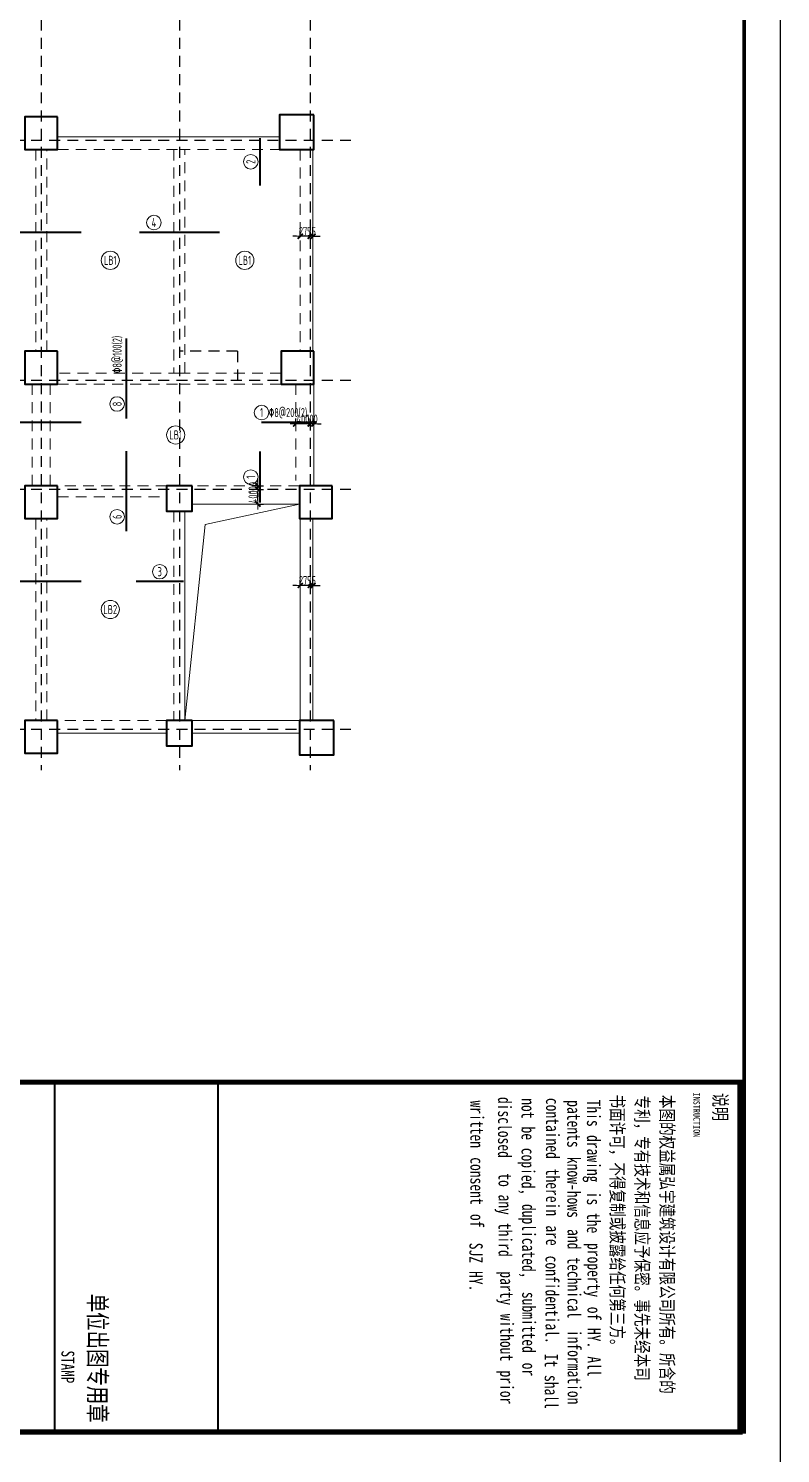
# Model space of a CAD drawing. Header units: millimetres. Extents: x 539196 to 807275, y 431843 to 1156631.
# Drawn here: x 786590 to 807275, y 768652 to 807835 of the extents above; entities that cross this region are included whole.
import ezdxf
from ezdxf.enums import TextEntityAlignment as Align

# ---------------------------------------------------------------- set-up
doc = ezdxf.new("R2010")
doc.units = ezdxf.units.MM
doc.header["$MEASUREMENT"] = 0
doc.linetypes.add('DOTE', pattern=[2.42, 2, -0.2, 0.02, -0.2])
doc.linetypes.add('虚线', pattern=[500, 300, -200])
for name, color, linetype in [('DOTE', 1, 'DOTE'), ('PUB_TITLE', 4, 'Continuous'), ('TK', 9, 'Continuous')]:
    doc.layers.add(name, color=color, linetype=linetype)
for name, color, linetype, lineweight in [('尺寸标注-梁', 3, 'Continuous', 18), ('板洞边线', 253, 'Continuous', 18), ('楼板正筋文字', 7, 'Continuous', 18), ('楼板负筋文字', 7, 'Continuous', 18), ('楼板负筋编号', 3, 'Continuous', 18), ('楼板负筋钢筋', 1, 'Continuous', 35), ('砼柱', 2, 'Continuous', 35), ('砼梁', 4, 'Continuous', 18)]:
    doc.layers.add(name, color=color, linetype=linetype, lineweight=lineweight)
doc.styles.add('-宋体', font='', dxfattribs={"width": 0.8})
doc.styles.add('样式 1_yjk_yjk_yjk_yjk_yjk_yjk_yjk_yjk_yjk_yjk_yjk_yjk_yjk_yjk_yjk', font='yjkeng.shx', dxfattribs={"width": 0.7, "bigfont": 'yjkchn.shx'})
doc.styles.get('-宋体').set_extended_font_data('SimSun')
doc.dimstyles.new('盈建科结构_yjk_yjk_yjk_yjk_yjk_yjk_yjk_yjk_yjk_yjk_yjk_yjk_yjk_yjk_yjk', dxfattribs={"dimscale": 100, "dimtxt": 2.5, "dimasz": 1, "dimexe": 1.5, "dimexo": 0.625, "dimgap": 0.1, "dimtad": 1, "dimdec": 0, "dimrnd": 1, "dimzin": 0, "dimdsep": 46, "dimtxsty": '样式 1_yjk_yjk_yjk_yjk_yjk_yjk_yjk_yjk_yjk_yjk_yjk_yjk_yjk_yjk_yjk', "dimblk": '_yjkbk', "dimblk1": 'ARCHTICK', "dimblk2": 'ARCHTICK', "dimcen": 0.09, "dimadec": 0, "dimazin": 0, "dimtfac": 1, "dimtdec": 4, "dimtix": 1, "dimtmove": 2, "dimatfit": 3, "dimfxl": 0, "dimtolj": 1, "dimtzin": 0, "dimarcsym": 0})

# ---------------------------------------------------------------- blocks, each defined once
blk = doc.blocks.new('图签11')
for p, q in [((3661956, -366171), (3661956, -326171)), ((3668756, -336322), (3661956, -336322)), ((3661956, -336322), (3668756, -336322)), ((3668732, -339499), (3662780, -339499))]:
    blk.add_line(p, q)
at = {"const_width": 34}
for points in [[(3661956, -336322), (3668756, -336322)], [(3661956, -339499), (3668732, -339499)]]:
    blk.add_lwpolyline(points, dxfattribs=at)
at = {"layer": 'PUB_TITLE', "const_width": 100}
blk.add_lwpolyline([(3661956, -326171), (3668756, -326171), (3668756, -366170), (3661956, -366170)], close=True, dxfattribs=at)
at = {"style": '-宋体', "width": 0.75}
for s, height, p in [('INSTRUCTION', 129.15, (3662157, -327077)), ('单位出图专用章', 350, (3666068, -338838)), ('STAMP', 250, (3667171, -339368))]:
    blk.add_text(s, height=height, dxfattribs=at).set_placement(p)
at = {"layer": 'TK', "color": 9, "style": '-宋体', "width": 0.75}
blk.add_text('说明', height=265.8, dxfattribs=at).set_placement((3662166, -326686))
at = {"layer": 'TK', "style": '-宋体', "width": 0.75}
for s, height, p in [('本图的权益属弘宇建筑设计有限公司所有。所含的', 258.23, (3662201, -327716)), ('专利，专有技术和信息应予保密。事先未经本司', 258.23, (3662214, -328201)), ('书面许可，不得复制或披露给任何第三方。', 258.23, (3662193, -328683)), ('This', 258.2, (3662293, -329146)), ('drawing', 258.2, (3662982, -329146)), ('is', 258.2, (3664084, -329146)), ('the', 258.2, (3664497, -329146)), ('property', 258.2, (3665082, -329136)), ('of', 258.2, (3666321, -329136)), ('HY.', 258.2, (3666734, -329136)), ('All', 258.2, (3667285, -329136)), ('patents', 258.2, (3662305, -329530)), ('know-hows', 258.2, (3663407, -329530)), ('and', 258.2, (3664810, -329525)), ('technical', 258.2, (3665361, -329525)), ('information', 258.23, (3666770, -329521)), ('contained', 258.2, (3662259, -329943)), ('therein', 258.2, (3663637, -329943)), ('confidential.', 258.23, (3665327, -329953)), ('are', 258.2, (3664738, -329943)), ('It', 258.2, (3667234, -329968)), ('shall', 258.2, (3667647, -329968)), ('not', 258.2, (3662266, -330419)), ('be', 258.2, (3662817, -330419)), ('copied,', 258.2, (3663230, -330419)), ('duplicated,', 258.23, (3664322, -330407)), ('submitted', 258.2, (3666031, -330405)), ('or', 258.2, (3667408, -330405)), ('disclosed', 258.2, (3662241, -330876)), ('to', 258.2, (3663726, -330866)), ('any', 258.2, (3664139, -330866)), ('third', 258.2, (3664690, -330866)), ('party', 258.2, (3665632, -330834)), ('without', 258.2, (3666458, -330834)), ('prior', 258.2, (3667560, -330834)), ('written', 258.2, (3662312, -331414)), ('consent', 258.2, (3663414, -331414)), ('of', 258.2, (3664516, -331414)), ('SJZ', 258.2, (3665076, -331433)), ('HY.', 258.2, (3665627, -331433))]:
    blk.add_text(s, height=height, dxfattribs=at).set_placement(p)
blk = doc.blocks.new('_yjkbk')
blk.add_line((-1, 0), (1.5, 0))
blk.add_lwpolyline([(-0.7, -0.7, 0.5, 0.5, 0), (0.7, 0.7, 0.5, 0.5, 0)], format="xyseb")
blk = doc.blocks.new('*D713')
at = {"layer": 'Defpoints', "color": 0}
for p in [(794340, 802120), (794340, 802119), (794415, 802119)]:
    blk.add_point(p, dxfattribs=at)
at = {"layer": '尺寸标注-梁', "color": 0, "lineweight": -2}
for p, q in [((794240, 802120), (794140, 802120)), ((794340, 802119), (794340, 802270)), ((794415, 802120), (794340, 802120)), ((794415, 802119), (794415, 802270)), ((794515, 802120), (794615, 802120))]:
    blk.add_line(p, q, dxfattribs=at)
at = {"layer": '尺寸标注-梁', "color": 0, "lineweight": -2, "xscale": 100, "yscale": 100, "zscale": 100}
blk.add_blockref('_yjkbk', (794340, 802120), dxfattribs=at)
at = {"layer": '尺寸标注-梁', "color": 0, "lineweight": -2, "xscale": 100, "yscale": 100, "zscale": 100, "rotation": 180}
blk.add_blockref('_yjkbk', (794415, 802120), dxfattribs=at)
at = {"layer": '尺寸标注-梁', "color": 0, "insert": (794378, 802255), "char_height": 250, "attachment_point": 5, "style": '样式 1_yjk_yjk_yjk_yjk_yjk_yjk_yjk_yjk_yjk_yjk_yjk_yjk_yjk_yjk_yjk'}
blk.add_mtext('\\A1;75', dxfattribs=at)
blk = doc.blocks.new('_ARCHTICK')
at = {"color": 0, "linetype": 'ByBlock', "const_width": 0.15}
blk.add_lwpolyline([(-0.5, -0.5), (0.5, 0.5)], dxfattribs=at)
blk = doc.blocks.new('*D714')
at = {"layer": 'Defpoints', "color": 0}
for p in [(794065, 802120), (794065, 802119), (794340, 802119)]:
    blk.add_point(p, dxfattribs=at)
at = {"layer": '尺寸标注-梁', "color": 0, "lineweight": -2}
for p, q in [((793965, 802120), (793865, 802120)), ((794065, 802119), (794065, 802270)), ((794340, 802120), (794065, 802120)), ((794340, 802119), (794340, 802270)), ((794440, 802120), (794540, 802120))]:
    blk.add_line(p, q, dxfattribs=at)
at = {"layer": '尺寸标注-梁', "color": 0, "lineweight": -2, "xscale": 100, "yscale": 100, "zscale": 100}
blk.add_blockref('_yjkbk', (794065, 802120), dxfattribs=at)
at = {"layer": '尺寸标注-梁', "color": 0, "lineweight": -2, "xscale": 100, "yscale": 100, "zscale": 100, "rotation": 180}
blk.add_blockref('_yjkbk', (794340, 802120), dxfattribs=at)
at = {"layer": '尺寸标注-梁', "color": 0, "insert": (794203, 802255), "char_height": 250, "attachment_point": 5, "style": '样式 1_yjk_yjk_yjk_yjk_yjk_yjk_yjk_yjk_yjk_yjk_yjk_yjk_yjk_yjk_yjk'}
blk.add_mtext('\\A1;275', dxfattribs=at)
blk = doc.blocks.new('*D715')
at = {"layer": 'Defpoints', "color": 0}
for p in [(794340, 796960), (794340, 796959), (794440, 796959)]:
    blk.add_point(p, dxfattribs=at)
at = {"layer": '尺寸标注-梁', "color": 0, "lineweight": -2}
for p, q in [((794340, 796959), (794340, 797110)), ((794440, 796959), (794440, 797110)), ((794240, 796960), (794140, 796960)), ((794440, 796960), (794340, 796960)), ((794540, 796960), (794640, 796960))]:
    blk.add_line(p, q, dxfattribs=at)
at = {"layer": '尺寸标注-梁', "color": 0, "lineweight": -2, "xscale": 100, "yscale": 100, "zscale": 100}
blk.add_blockref('_yjkbk', (794340, 796960), dxfattribs=at)
at = {"layer": '尺寸标注-梁', "color": 0, "lineweight": -2, "xscale": 100, "yscale": 100, "zscale": 100, "rotation": 180}
blk.add_blockref('_yjkbk', (794440, 796960), dxfattribs=at)
at = {"layer": '尺寸标注-梁', "color": 0, "insert": (794390, 797095), "char_height": 250, "attachment_point": 5, "style": '样式 1_yjk_yjk_yjk_yjk_yjk_yjk_yjk_yjk_yjk_yjk_yjk_yjk_yjk_yjk_yjk'}
blk.add_mtext('\\A1;100', dxfattribs=at)
blk = doc.blocks.new('*D716')
at = {"layer": 'Defpoints', "color": 0}
for p in [(793940, 796960), (793940, 796959), (794340, 796959)]:
    blk.add_point(p, dxfattribs=at)
at = {"layer": '尺寸标注-梁', "color": 0, "lineweight": -2}
for p, q in [((793940, 796959), (793940, 797110)), ((794340, 796959), (794340, 797110)), ((794240, 796960), (794040, 796960))]:
    blk.add_line(p, q, dxfattribs=at)
at = {"layer": '尺寸标注-梁', "color": 0, "lineweight": -2, "xscale": 100, "yscale": 100, "zscale": 100, "rotation": 180}
blk.add_blockref('_yjkbk', (793940, 796960), dxfattribs=at)
at = {"layer": '尺寸标注-梁', "color": 0, "lineweight": -2, "xscale": 100, "yscale": 100, "zscale": 100}
blk.add_blockref('_yjkbk', (794340, 796960), dxfattribs=at)
at = {"layer": '尺寸标注-梁', "color": 0, "insert": (794140, 797095), "char_height": 250, "attachment_point": 5, "style": '样式 1_yjk_yjk_yjk_yjk_yjk_yjk_yjk_yjk_yjk_yjk_yjk_yjk_yjk_yjk_yjk'}
blk.add_mtext('\\A1;400', dxfattribs=at)
blk = doc.blocks.new('*D717')
at = {"layer": 'Defpoints', "color": 0}
for p in [(794340, 792520), (794340, 792519), (794415, 792519)]:
    blk.add_point(p, dxfattribs=at)
at = {"layer": '尺寸标注-梁', "color": 0, "lineweight": -2}
for p, q in [((794340, 792519), (794340, 792670)), ((794415, 792519), (794415, 792670)), ((794240, 792520), (794140, 792520)), ((794415, 792520), (794340, 792520)), ((794515, 792520), (794615, 792520))]:
    blk.add_line(p, q, dxfattribs=at)
at = {"layer": '尺寸标注-梁', "color": 0, "lineweight": -2, "xscale": 100, "yscale": 100, "zscale": 100}
blk.add_blockref('_yjkbk', (794340, 792520), dxfattribs=at)
at = {"layer": '尺寸标注-梁', "color": 0, "lineweight": -2, "xscale": 100, "yscale": 100, "zscale": 100, "rotation": 180}
blk.add_blockref('_yjkbk', (794415, 792520), dxfattribs=at)
at = {"layer": '尺寸标注-梁', "color": 0, "insert": (794378, 792655), "char_height": 250, "attachment_point": 5, "style": '样式 1_yjk_yjk_yjk_yjk_yjk_yjk_yjk_yjk_yjk_yjk_yjk_yjk_yjk_yjk_yjk'}
blk.add_mtext('\\A1;75', dxfattribs=at)
blk = doc.blocks.new('*D718')
at = {"layer": 'Defpoints', "color": 0}
for p in [(794065, 792520), (794065, 792519), (794340, 792519)]:
    blk.add_point(p, dxfattribs=at)
at = {"layer": '尺寸标注-梁', "color": 0, "lineweight": -2}
for p, q in [((794065, 792519), (794065, 792670)), ((794340, 792519), (794340, 792670)), ((793965, 792520), (793865, 792520)), ((794340, 792520), (794065, 792520)), ((794440, 792520), (794540, 792520))]:
    blk.add_line(p, q, dxfattribs=at)
at = {"layer": '尺寸标注-梁', "color": 0, "lineweight": -2, "xscale": 100, "yscale": 100, "zscale": 100}
blk.add_blockref('_yjkbk', (794065, 792520), dxfattribs=at)
at = {"layer": '尺寸标注-梁', "color": 0, "lineweight": -2, "xscale": 100, "yscale": 100, "zscale": 100, "rotation": 180}
blk.add_blockref('_yjkbk', (794340, 792520), dxfattribs=at)
at = {"layer": '尺寸标注-梁', "color": 0, "insert": (794203, 792655), "char_height": 250, "attachment_point": 5, "style": '样式 1_yjk_yjk_yjk_yjk_yjk_yjk_yjk_yjk_yjk_yjk_yjk_yjk_yjk_yjk_yjk'}
blk.add_mtext('\\A1;275', dxfattribs=at)
blk = doc.blocks.new('*D719')
at = {"layer": 'Defpoints', "color": 0}
for p in [(792900, 795159), (792901, 795159), (792900, 794759)]:
    blk.add_point(p, dxfattribs=at)
at = {"layer": '尺寸标注-梁', "color": 0, "lineweight": -2}
for p, q in [((792900, 795159), (793051, 795159)), ((792901, 794859), (792901, 795059)), ((792900, 794759), (793051, 794759))]:
    blk.add_line(p, q, dxfattribs=at)
at = {"layer": '尺寸标注-梁', "color": 0, "lineweight": -2, "xscale": 100, "yscale": 100, "zscale": 100}
for p, rotation in [((792901, 795159), 90), ((792901, 794759), 270)]:
    blk.add_blockref('_yjkbk', p, dxfattribs=dict(at, rotation=rotation))
at = {"layer": '尺寸标注-梁', "color": 0, "insert": (792766, 794959), "char_height": 250, "attachment_point": 5, "rotation": 90, "style": '样式 1_yjk_yjk_yjk_yjk_yjk_yjk_yjk_yjk_yjk_yjk_yjk_yjk_yjk_yjk_yjk'}
blk.add_mtext('\\A1;400', dxfattribs=at)
blk = doc.blocks.new('*D720')
at = {"layer": 'Defpoints', "color": 0}
for p in [(792900, 795259), (792900, 795159), (792901, 795259)]:
    blk.add_point(p, dxfattribs=at)
at = {"layer": '尺寸标注-梁', "color": 0, "lineweight": -2}
for p, q in [((792901, 795359), (792901, 795459)), ((792900, 795259), (793051, 795259)), ((792900, 795159), (793051, 795159)), ((792901, 795159), (792901, 795259)), ((792901, 795059), (792901, 794959))]:
    blk.add_line(p, q, dxfattribs=at)
at = {"layer": '尺寸标注-梁', "color": 0, "lineweight": -2, "xscale": 100, "yscale": 100, "zscale": 100}
for p, rotation in [((792901, 795259), 270), ((792901, 795159), 90)]:
    blk.add_blockref('_yjkbk', p, dxfattribs=dict(at, rotation=rotation))
at = {"layer": '尺寸标注-梁', "color": 0, "insert": (792766, 795209), "char_height": 250, "attachment_point": 5, "rotation": 90, "style": '样式 1_yjk_yjk_yjk_yjk_yjk_yjk_yjk_yjk_yjk_yjk_yjk_yjk_yjk_yjk_yjk'}
blk.add_mtext('\\A1;100', dxfattribs=at)
blk = doc.blocks.new('jzzw')
at = {"layer": 'DOTE', "color": 1, "linetype": '虚线'}
for p, q in [((943986, 890469), (943986, 834829)), ((947786, 890469), (947786, 834829)), ((951386, 890469), (951386, 834829)), ((952506, 852149), (912186, 852149)), ((949386, 846349), (947786, 846349)), ((949386, 846349), (949386, 845549)), ((952506, 845549), (911886, 845549)), ((952506, 845549), (911886, 845549)), ((952506, 842549), (911886, 842549)), ((952506, 842549), (911886, 842549)), ((952506, 835949), (912186, 835949)), ((952506, 835949), (912186, 835949)), ((952506, 835949), (912186, 835949)), ((952506, 835949), (912186, 835949))]:
    blk.add_line(p, q, dxfattribs=at)

msp = doc.modelspace()

# ---------------------------------------------------------------- linework, layer by layer
at = {"layer": 'PUB_TITLE'}
msp.add_lwpolyline([(747875.2, 768243), (807275.2, 768243), (807275.2, 852343), (747875.2, 852343)], close=True, dxfattribs=at)
at = {"layer": 'PUB_TITLE', "const_width": 100}
msp.add_lwpolyline([(748875.2, 769243), (806275.2, 769243), (806275.2, 849843), (748875.2, 849843)], close=True, dxfattribs=at)
at = {"layer": '板洞边线'}
for p, q in [((791090.2, 794559.2), (791090.2, 794759.2)), ((794040.2, 794753.9), (791451.5, 794198)), ((794040.2, 794759.2), (794040.2, 794753.9)), ((790890.2, 794559.2), (791090.2, 794559.2)), ((791451.5, 794198), (790890.2, 788809.2))]:
    msp.add_line(p, q, dxfattribs=at)
at = {"layer": '楼板正筋文字'}
for centre in [(788840.2, 801459.2), (792540.2, 801459.2), (790640.2, 796659.2), (788840.2, 791859.2)]:
    msp.add_circle(centre, 250, dxfattribs=at)
at = {"layer": '楼板负筋编号'}
for centre in [(792705, 804169.2), (790040.2, 802498), (789028.6, 797509.2), (793000.2, 797273.2), (792705, 795499.2), (789028.6, 794409.2), (790200.2, 792898)]:
    msp.add_circle(centre, 200, dxfattribs=at)
at = {"layer": '楼板负筋钢筋'}
for points in [[(792965, 803519.2), (792965, 804819.2)], [(785840.2, 802238), (788040.2, 802238)], [(789640.2, 802238), (791840.2, 802238)], [(789288.6, 797109.2), (789288.6, 799309.2)], [(785840.2, 797013.2), (788040.2, 797013.2)], [(793000.2, 797013.2), (794400.2, 797013.2)], [(789288.6, 794009.2), (789288.6, 796209.2)], [(792965, 794799.2), (792965, 796199.2)], [(785840.2, 792638), (788040.2, 792638)], [(789550.2, 792638), (790850.2, 792638)]]:
    msp.add_lwpolyline(points, dxfattribs=at)
at = {"layer": '砼柱'}
for points in [[(787390.2, 805409.2), (786490.2, 805409.2), (786490.2, 804509.2), (787390.2, 804509.2)], [(794440.2, 805459.2), (793490.2, 805459.2), (793490.2, 804509.2), (794440.2, 804509.2)], [(787390.2, 798959.2), (786490.2, 798959.2), (786490.2, 798059.2), (787390.2, 798059.2)], [(794440.2, 798959.2), (793540.2, 798959.2), (793540.2, 798059.2), (794440.2, 798059.2)], [(787390.2, 795259.2), (786490.2, 795259.2), (786490.2, 794359.2), (787390.2, 794359.2)], [(791090.2, 795259.2), (790390.2, 795259.2), (790390.2, 794559.2), (791090.2, 794559.2)], [(794940.2, 795259.2), (794040.2, 795259.2), (794040.2, 794359.2), (794940.2, 794359.2)], [(787390.2, 788809.2), (786490.2, 788809.2), (786490.2, 787909.2), (787390.2, 787909.2)], [(791090.2, 788809.2), (790390.2, 788809.2), (790390.2, 788109.2), (791090.2, 788109.2)], [(794990.2, 788809.2), (794040.2, 788809.2), (794040.2, 787859.2), (794990.2, 787859.2)]]:
    msp.add_lwpolyline(points, close=True, dxfattribs=at)
at = {"layer": '砼梁'}
for p, q in [((790740.2, 804859.2), (787390.2, 804859.2)), ((793490.2, 804859.2), (790740.2, 804859.2)), ((794415.2, 798959.2), (794415.2, 804509.2)), ((794440.2, 795259.2), (794440.2, 798059.2)), ((791090.2, 794759.2), (794040.2, 794759.2)), ((790890.2, 788809.2), (790890.2, 794559.2)), ((794065.2, 794359.2), (794065.2, 788809.2)), ((794415.2, 788809.2), (794415.2, 794359.2)), ((794040.2, 788809.2), (791090.2, 788809.2)), ((787390.2, 788459.2), (790390.2, 788459.2)), ((791090.2, 788459.2), (794040.2, 788459.2))]:
    msp.add_line(p, q, dxfattribs=at)
at = {"layer": '砼梁', "linetype": '虚线'}
for p, q in [((786790.2, 804509.2), (786790.2, 798959.2)), ((787090.2, 798959.2), (787090.2, 804509.2)), ((787390.2, 804509.2), (790740.2, 804509.2)), ((790590.2, 804509.2), (790590.2, 798359.2)), ((790740.2, 804509.2), (793490.2, 804509.2)), ((790890.2, 798359.2), (790890.2, 804509.2)), ((794065.2, 804509.2), (794065.2, 798959.2)), ((790740.2, 798359.2), (787390.2, 798359.2)), ((793540.2, 798359.2), (790740.2, 798359.2)), ((786690.2, 798059.2), (786690.2, 795259.2)), ((787190.2, 795259.2), (787190.2, 798059.2)), ((787390.2, 798059.2), (790740.2, 798059.2)), ((790740.2, 798059.2), (793540.2, 798059.2)), ((793940.2, 798059.2), (793940.2, 795409.2)), ((790390.2, 795259.2), (787390.2, 795259.2)), ((794040.2, 795259.2), (791090.2, 795259.2)), ((787390.2, 794959.2), (790390.2, 794959.2)), ((786790.2, 794359.2), (786790.2, 788809.2)), ((787090.2, 788809.2), (787090.2, 794359.2)), ((790590.2, 794559.2), (790590.2, 788809.2)), ((790390.2, 788809.2), (787390.2, 788809.2))]:
    msp.add_line(p, q, dxfattribs=at)

# ---------------------------------------------------------------- block references
msp.add_blockref('jzzw', (-157045.6, -47389.7))
at = {"xscale": 1.41428571427241, "yscale": 1.41428571427241, "zscale": 1.414285714285714, "rotation": 270}
msp.add_blockref('图签11', (1267459.1, 5957912.1), dxfattribs=at)

# ---------------------------------------------------------------- texts
at = {"layer": '楼板正筋文字', "linetype": 'Continuous', "char_height": 250, "attachment_point": 5, "line_spacing_factor": 0.7, "style": '样式 1_yjk_yjk_yjk_yjk_yjk_yjk_yjk_yjk_yjk_yjk_yjk_yjk_yjk_yjk_yjk'}
for s, insert in [('LB1', (788840.2, 801459.2)), ('LB1', (792540.2, 801459.2)), ('LB1', (790640.2, 796659.2)), ('LB2', (788840.2, 791859.2))]:
    msp.add_mtext(s, dxfattribs=dict(at, insert=insert))
at = {"layer": '楼板负筋文字', "linetype": 'Continuous', "style": '样式 1_yjk_yjk_yjk_yjk_yjk_yjk_yjk_yjk_yjk_yjk_yjk_yjk_yjk_yjk_yjk', "width": 0.7}
msp.add_text('\x828@100(2)', height=250, rotation=449.99999, dxfattribs=at).set_placement((789228.6, 798359.2), align=Align.BOTTOM_LEFT)
msp.add_text('\x828@200(2)', height=250, dxfattribs=at).set_placement((793200.2, 797073.2), align=Align.BOTTOM_LEFT)
at = {"layer": '楼板负筋编号', "linetype": 'Continuous', "style": '样式 1_yjk_yjk_yjk_yjk_yjk_yjk_yjk_yjk_yjk_yjk_yjk_yjk_yjk_yjk_yjk', "width": 0.7}
for s, p in [('2', (792705, 804169.2)), ('8', (789028.6, 797509.2)), ('1', (792705, 795499.2)), ('6', (789028.6, 794409.2))]:
    msp.add_text(s, height=250, rotation=449.99999, dxfattribs=at).set_placement(p, align=Align.MIDDLE_CENTER)
for s, p in [('4', (790040.2, 802498)), ('1', (793000.2, 797273.2)), ('3', (790200.2, 792898))]:
    msp.add_text(s, height=250, dxfattribs=at).set_placement(p, align=Align.MIDDLE_CENTER)

# ---------------------------------------------------------------- dimensions: what is measured, and where the dimension line sits
at = {"layer": '尺寸标注-梁'}
for p1, p2, picture, middle in [((794340.2, 802119.2), (794065.2, 802119.2), '*D714', (794202.7, 802255.2)), ((794415.2, 802119.2), (794340.2, 802119.2), '*D713', (794377.7, 802255.2)), ((794340.2, 796959.2), (793940.2, 796959.2), '*D716', (794140.2, 797095.2)), ((794440.2, 796959.2), (794340.2, 796959.2), '*D715', (794390.2, 797095.2)), ((792900.2, 795159.2), (792900.2, 795259.2), '*D720', (792766.2, 795209.2)), ((792900.2, 794759.2), (792900.2, 795159.2), '*D719', (792766.2, 794959.2)), ((794340.2, 792519.2), (794065.2, 792519.2), '*D718', (794202.7, 792655.2)), ((794415.2, 792519.2), (794340.2, 792519.2), '*D717', (794377.7, 792655.2))]:
    dim = msp.add_aligned_dim(p1=p1, p2=p2, distance=-1, dimstyle='盈建科结构_yjk_yjk_yjk_yjk_yjk_yjk_yjk_yjk_yjk_yjk_yjk_yjk_yjk_yjk_yjk', override={"dimscale": 100, "dimtxt": 2.5, "dimasz": 1, "dimexe": 1.5, "dimexo": 0, "dimgap": 0.1, "dimtad": 1, "dimlfac": 1, "dimrnd": 5, "dimdle": 0, "dimfxlon": 0}, dxfattribs=at)
    dim.commit()
    dim.dimension.update_dxf_attribs({"geometry": picture, "text_midpoint": middle})

doc.saveas('drawing.dxf')
